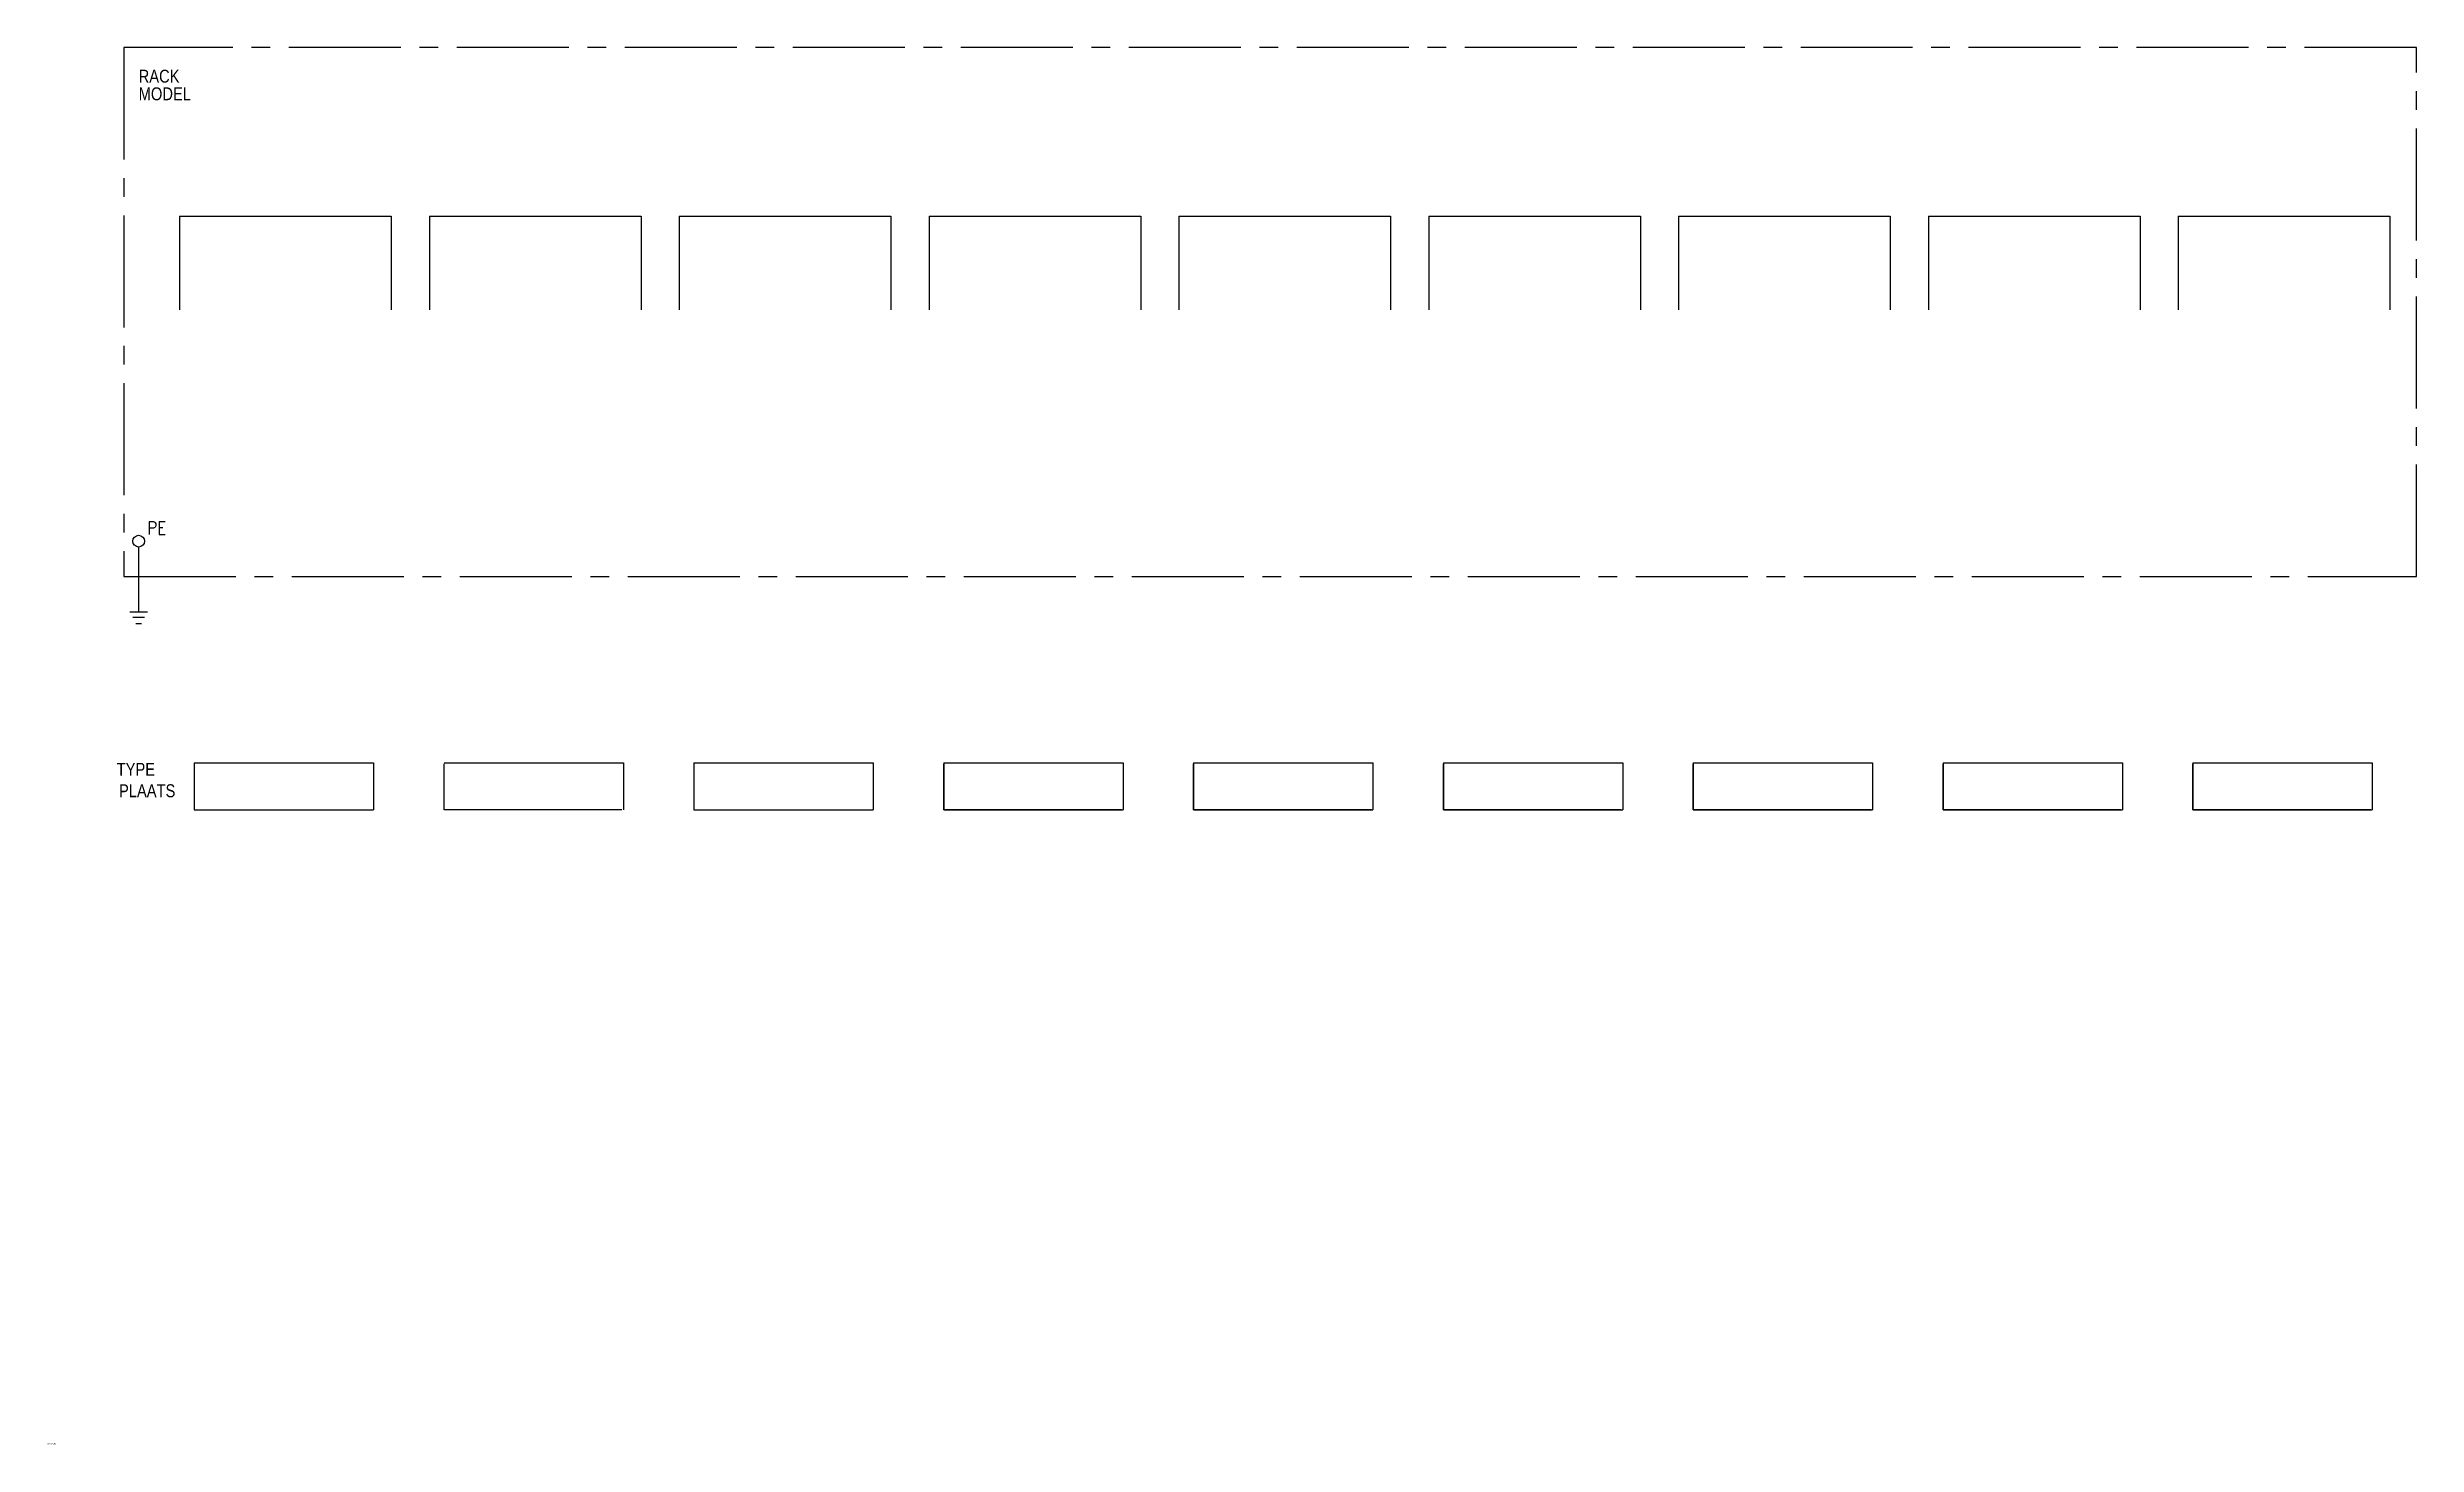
# Model space of a CAD drawing. Extents: x 0 to 403, y 0 to 238.
import ezdxf

# ---------------------------------------------------------------- set-up
doc = ezdxf.new("R2010")
doc.units = 0
doc.header["$MEASUREMENT"] = 0
doc.linetypes.add('CENTER2', pattern=[28.575, 19.05, -3.175, 3.175, -3.175])
doc.layers.get('0').update_dxf_attribs({"linetype": 'CONTINUOUS'})
for name, color, linetype in [('1', 8, 'CONTINUOUS'), ('30', 8, 'CONTINUOUS'), ('5', 8, 'CENTER2')]:
    doc.layers.add(name, color=color, linetype=linetype)
doc.styles.add('ROMANS', font='ROMANS.SHX')

msp = doc.modelspace()

# ---------------------------------------------------------------- linework, layer by layer
at = {"layer": '1'}
for p, q in [((22.5, 209), (58.5, 209)), ((22.5, 209), (22.5, 193.02)), ((58.5, 209), (58.5, 193.02)), ((65, 209), (101, 209)), ((65, 209), (65, 193.02)), ((101, 209), (101, 193.02)), ((107.5, 209), (143.5, 209)), ((107.5, 209), (107.5, 193.02)), ((143.5, 209), (143.5, 193.02)), ((150, 209), (186, 209)), ((150, 209), (150, 193.02)), ((186, 209), (186, 193.02)), ((192.5, 209), (228.5, 209)), ((192.5, 209), (192.5, 193.02)), ((228.5, 209), (228.5, 193.02)), ((235, 209), (271, 209)), ((235, 209), (235, 193.02)), ((235, 207.08), (235, 195)), ((271, 209), (271, 193.02)), ((271, 207.08), (271, 195)), ((277.5, 209), (313.5, 209)), ((277.5, 209), (277.5, 193.02)), ((277.5, 207.08), (277.5, 195)), ((313.5, 209), (313.5, 193.02)), ((313.5, 207.08), (313.5, 195)), ((320, 209), (356, 209)), ((320, 209), (320, 193.02)), ((320, 207.19), (320, 195)), ((356, 209), (356, 193.02)), ((356, 207.19), (356, 195)), ((362.5, 209), (398.5, 209)), ((362.5, 209), (362.5, 193.02)), ((398.5, 209), (398.5, 193.02)), ((15.54, 152.69), (15.54, 144.69)), ((14.04, 141.69), (17.04, 141.69)), ((15.54, 144.69), (15.54, 141.69)), ((16.54, 140.69), (14.54, 140.69)), ((15.04, 139.69), (16.04, 139.69)), ((25, 116), (55.5, 116)), ((25, 116), (25, 108)), ((55.5, 116), (55.5, 108)), ((67.5, 116), (98, 116)), ((67.5, 108), (67.5, 115.82)), ((98, 116), (98, 108)), ((110, 116), (140.5, 116)), ((110, 116), (110, 108)), ((140.5, 116), (140.5, 108)), ((152.5, 116), (183, 116)), ((152.5, 116), (183, 116)), ((152.5, 116), (152.5, 108)), ((152.5, 116), (152.5, 108)), ((152.5, 108), (152.5, 115.82)), ((183, 116), (183, 108)), ((183, 116), (183, 108)), ((195, 116), (225.5, 116)), ((195, 116), (225.5, 116)), ((195, 116), (195, 108)), ((195, 116), (195, 108)), ((195, 108), (195, 115.82)), ((225.5, 116), (225.5, 108)), ((225.5, 116), (225.5, 108)), ((237.5, 116), (268, 116)), ((237.5, 116), (268, 116)), ((237.5, 116), (237.5, 108)), ((237.5, 116), (237.5, 108)), ((237.5, 108), (237.5, 115.82)), ((268, 116), (268, 108)), ((268, 116), (268, 108)), ((280, 116), (310.5, 116)), ((280, 116), (310.5, 116)), ((280, 116), (280, 108)), ((280, 116), (280, 108)), ((280, 108), (280, 115.82)), ((310.5, 116), (310.5, 108)), ((310.5, 116), (310.5, 108)), ((322.5, 116), (353, 116)), ((322.5, 116), (353, 116)), ((322.5, 116), (322.5, 108)), ((322.5, 116), (322.5, 108)), ((322.5, 108), (322.5, 115.82)), ((353, 116), (353, 108)), ((353, 116), (353, 108)), ((365, 116), (395.5, 116)), ((365, 116), (395.5, 116)), ((365, 116), (365, 108)), ((365, 116), (365, 108)), ((365, 108), (365, 115.82)), ((395.5, 116), (395.5, 108)), ((395.5, 116), (395.5, 108)), ((25, 108), (55.5, 108)), ((97.75, 108), (67.5, 108)), ((110, 108), (140.5, 108)), ((182.75, 108), (152.5, 108)), ((152.5, 108), (183, 108)), ((152.5, 108), (183, 108)), ((195, 108), (225.5, 108)), ((195, 108), (225.5, 108)), ((225.25, 108), (195, 108)), ((267.75, 108), (237.5, 108)), ((237.5, 108), (268, 108)), ((237.5, 108), (268, 108)), ((280, 108), (310.5, 108)), ((280, 108), (310.5, 108)), ((310.25, 108), (280, 108)), ((352.75, 108), (322.5, 108)), ((322.5, 108), (353, 108)), ((322.5, 108), (353, 108)), ((365, 108), (395.5, 108)), ((365, 108), (395.5, 108)), ((395.25, 108), (365, 108))]:
    msp.add_line(p, q, dxfattribs=at)
msp.add_circle((15.54, 153.69), 1, dxfattribs=at)
at = {"layer": '5', "color": 30}
for p, q in [((403.04, 237.69), (13.04, 237.69)), ((13.04, 237.69), (13.04, 147.69)), ((403.04, 147.69), (403.04, 237.69)), ((13.04, 147.69), (403.04, 147.69))]:
    msp.add_line(p, q, dxfattribs=at)

# ---------------------------------------------------------------- texts
at = {"flags": 1}
msp.add_attdef('SYMBTYPE', (0, 0), 'GN', height=0.2, dxfattribs=at)
at = {"layer": '1', "style": 'ROMANS', "width": 0.85}
msp.add_attdef('PE', (17.01, 154.84), '', height=2.2, dxfattribs=at)
at = {"layer": '30', "width": 0.85}
for s, p in [('TYPE', (11.8, 113.77)), ('PLAATS', (12.19, 110.13))]:
    msp.add_text(s, height=2.2, dxfattribs=at).set_placement(p)
for tag, p in [('RACK', (15.54, 231.69)), ('MODEL', (15.54, 228.69))]:
    msp.add_attdef(tag, p, '', height=2.2, dxfattribs=at)

doc.saveas('drawing.dxf')
